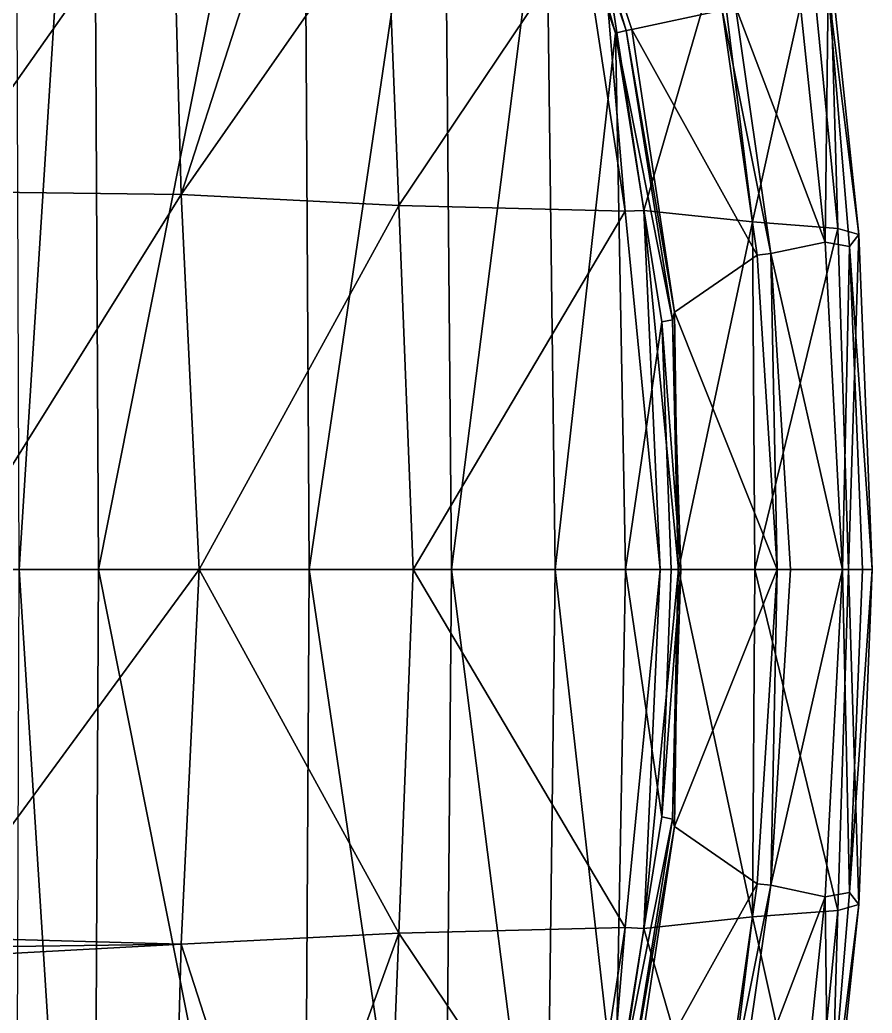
# Model space of a CAD drawing. Header units: metres. Extents: x -7 to 7, y -2.9 to 2.9.
# Drawn here: x 5.344 to 7.012, y -0.868 to 1.075 of the extents above; entities that cross this region are included whole.
import ezdxf

# ---------------------------------------------------------------- set-up
doc = ezdxf.new("R2010")
doc.units = ezdxf.units.M

msp = doc.modelspace()

# ---------------------------------------------------------------- linework, layer by layer
for points in [[(5.48645, 2.26574, -1.38755), (5.34239, 0, -1.31907), (5.33394, 2.4013, -1.31795)], [(5.34239, 0, -1.31907), (5.48645, 2.26574, -1.38755), (5.49795, 0, -1.43199)], [(5.89837, 2.01588, -1.38753), (5.49795, 0, -1.43199), (5.48645, 2.26574, -1.38755)], [(5.49795, 0, -1.43199), (5.89837, 2.01588, -1.38753), (5.91012, 0, -1.41122)], [(6.17328, 1.7782, -1.38749), (5.91012, 0, -1.41122), (5.89837, 2.01588, -1.38753)], [(5.91012, 0, -1.41122), (6.17328, 1.7782, -1.38749), (6.18863, 0, -1.41122)], [(6.37305, 1.44935, -1.38747), (6.18863, 0, -1.41122), (6.17328, 1.7782, -1.38749)], [(5.18483, 0.739545, 0.35128), (5.64187, 1.38833, 0.144645), (5.20415, 1.46351, 0.293488)], [(6.18863, 0, -1.41122), (6.37305, 1.44935, -1.38747), (6.39129, 0, -1.41121)], [(6.39396, 1.45687, -1.36819), (6.5096, 1.04905, -1.38749), (6.37305, 1.44935, -1.38747)], [(6.5096, 1.04905, -1.38749), (6.39129, 0, -1.41121), (6.37305, 1.44935, -1.38747)], [(6.5096, 1.04905, -1.38749), (6.39396, 1.45687, -1.36819), (6.5307, 1.05426, -1.36819)], [(6.41022, 1.45075, -1.21968), (6.5307, 1.05426, -1.36819), (6.39396, 1.45687, -1.36819)], [(6.54189, 1.05646, -1.23277), (6.5307, 1.05426, -1.36819), (6.41022, 1.45075, -1.21968)], [(6.41022, 1.45075, -1.21968), (6.71864, 1.09391, -0.826826), (6.54189, 1.05646, -1.23277)], [(5.64187, 1.38833, 0.144645), (5.18483, 0.739545, 0.35128), (5.66, 0.733353, 0.179999)], [(5.66, 0.733353, 0.179999), (5.85683, 1.34453, 0.05767), (5.64187, 1.38833, 0.144645)], [(5.66, 0.733353, 0.179999), (6.06161, 1.3094, -0.034452), (5.85683, 1.34453, 0.05767)], [(6.06161, 1.3094, -0.034452), (5.66, 0.733353, 0.179999), (6.08544, 0.711697, 0.000974)], [(6.08544, 0.711697, 0.000974), (6.44523, 1.24714, -0.234292), (6.06161, 1.3094, -0.034452)], [(6.44523, 1.24714, -0.234292), (6.08544, 0.711697, 0.000974), (6.52865, 0.700628, -0.23807)], [(6.44523, 1.24714, -0.234292), (6.52865, 0.700628, -0.23807), (6.48245, 1.24869, -0.248627)], [(6.56528, 0.702429, -0.253347), (6.71247, 1.21054, -0.303013), (6.48245, 1.24869, -0.248627)], [(6.48245, 1.24869, -0.248627), (6.52865, 0.700628, -0.23807), (6.56528, 0.702429, -0.253347)], [(6.71247, 1.21054, -0.303013), (6.56528, 0.702429, -0.253347), (6.77778, 0.680025, -0.303011)], [(6.77778, 0.680025, -0.303011), (6.89272, 1.19782, -0.350977), (6.71247, 1.21054, -0.303013)], [(6.89272, 1.19782, -0.350977), (6.77778, 0.680025, -0.303011), (6.9445, 0.66709, -0.35098)], [(6.9445, 0.66709, -0.35098), (6.92997, 1.18785, -0.424415), (6.89272, 1.19782, -0.350977)], [(6.98565, 0.655577, -0.424414), (6.92577, 1.13611, -0.648014), (6.92997, 1.18785, -0.424415)], [(6.92997, 1.18785, -0.424415), (6.9445, 0.66709, -0.35098), (6.98565, 0.655577, -0.424414)], [(6.92014, 0.640511, -0.727466), (6.74435, 1.10109, -0.800653), (6.86722, 1.14606, -0.727467)], [(6.92577, 1.13611, -0.648014), (6.92014, 0.640511, -0.727466), (6.86722, 1.14606, -0.727467)], [(6.96791, 0.631882, -0.648022), (6.92014, 0.640511, -0.727466), (6.92577, 1.13611, -0.648014)], [(6.92577, 1.13611, -0.648014), (6.98565, 0.655577, -0.424414), (6.96791, 0.631882, -0.648022)], [(6.7869, 0.615129, -0.826826), (6.54189, 1.05646, -1.23277), (6.71864, 1.09391, -0.826826)], [(6.81355, 0.61808, -0.800653), (6.71864, 1.09391, -0.826826), (6.74435, 1.10109, -0.800653)], [(6.7869, 0.615129, -0.826826), (6.71864, 1.09391, -0.826826), (6.81355, 0.61808, -0.800653)], [(6.74435, 1.10109, -0.800653), (6.92014, 0.640511, -0.727466), (6.81355, 0.61808, -0.800653)], [(6.62093, 0.488373, -1.36819), (6.5096, 1.04905, -1.38749), (6.5307, 1.05426, -1.36819)], [(6.62529, 0.503023, -1.22652), (6.5307, 1.05426, -1.36819), (6.54189, 1.05646, -1.23277)], [(6.5307, 1.05426, -1.36819), (6.62529, 0.503023, -1.22652), (6.62093, 0.488373, -1.36819)], [(6.54189, 1.05646, -1.23277), (6.7869, 0.615129, -0.826826), (6.62529, 0.503023, -1.22652)], [(6.39129, 0, -1.41121), (6.5096, 1.04905, -1.38749), (6.52898, 0, -1.41122)], [(6.60037, 0.484248, -1.38749), (6.5096, 1.04905, -1.38749), (6.62093, 0.488373, -1.36819)], [(6.5096, 1.04905, -1.38749), (6.60037, 0.484248, -1.38749), (6.52898, 0, -1.41122)], [(5.20111, 0, 0.368658), (5.66, 0.733353, 0.179999), (5.18483, 0.739545, 0.35128)], [(5.66, 0.733353, 0.179999), (5.20111, 0, 0.368658), (5.69502, 0, 0.195592)], [(5.69502, 0, 0.195592), (6.08544, 0.711697, 0.000974), (5.66, 0.733353, 0.179999)], [(6.08544, 0.711697, 0.000974), (5.69502, 0, 0.195592), (6.11366, 0, 0.011465)], [(6.11366, 0, 0.011465), (6.52865, 0.700628, -0.23807), (6.08544, 0.711697, 0.000974)], [(6.52865, 0.700628, -0.23807), (6.11366, 0, 0.011465), (6.59696, 0, -0.200001)], [(6.59696, 0, -0.200001), (6.56528, 0.702429, -0.253347), (6.52865, 0.700628, -0.23807)], [(6.63292, 0, -0.217621), (6.56528, 0.702429, -0.253347), (6.59696, 0, -0.200001)], [(6.63292, 0, -0.217621), (6.77778, 0.680025, -0.303011), (6.56528, 0.702429, -0.253347)], [(6.77778, 0.680025, -0.303011), (6.63292, 0, -0.217621), (6.78257, 0, -0.303011)], [(6.78257, 0, -0.303011), (6.9445, 0.66709, -0.35098), (6.77778, 0.680025, -0.303011)], [(6.9445, 0.66709, -0.35098), (6.78257, 0, -0.303011), (6.96566, 0, -0.350978)], [(6.96566, 0, -0.350978), (6.98565, 0.655577, -0.424414), (6.9445, 0.66709, -0.35098)], [(6.98565, 0.655577, -0.424414), (6.96566, 0, -0.350978), (7.01192, 0, -0.42442)], [(7.01192, 0, -0.42442), (6.96791, 0.631882, -0.648022), (6.98565, 0.655577, -0.424414)], [(6.95405, 0, -0.727467), (6.81355, 0.61808, -0.800653), (6.92014, 0.640511, -0.727466)], [(6.96791, 0.631882, -0.648022), (6.95405, 0, -0.727467), (6.92014, 0.640511, -0.727466)], [(6.99285, 0, -0.648011), (6.95405, 0, -0.727467), (6.96791, 0.631882, -0.648022)], [(6.96791, 0.631882, -0.648022), (7.01192, 0, -0.42442), (6.99285, 0, -0.648011)], [(6.8258, 0, -0.826827), (6.62529, 0.503023, -1.22652), (6.7869, 0.615129, -0.826826)], [(6.81355, 0.61808, -0.800653), (6.8258, 0, -0.826827), (6.7869, 0.615129, -0.826826)], [(6.8258, 0, -0.826827), (6.81355, 0.61808, -0.800653), (6.85218, 0, -0.800653)], [(6.81355, 0.61808, -0.800653), (6.95405, 0, -0.727467), (6.85218, 0, -0.800653)], [(6.63747, 0, -1.36819), (6.60037, 0.484248, -1.38749), (6.62093, 0.488373, -1.36819)], [(6.63225, 0, -1.22636), (6.62093, 0.488373, -1.36819), (6.62529, 0.503023, -1.22652)], [(6.62093, 0.488373, -1.36819), (6.63225, 0, -1.22636), (6.63747, 0, -1.36819)], [(6.62529, 0.503023, -1.22652), (6.8258, 0, -0.826827), (6.63225, 0, -1.22636)], [(6.52898, 0, -1.41122), (6.60037, 0.484248, -1.38749), (6.6183, 0, -1.38751)], [(6.6183, 0, -1.38751), (6.60037, 0.484248, -1.38749), (6.63747, 0, -1.36819)], [(5.16696, -0.719783, 0.358349), (5.66, -0.733353, 0.179999), (5.69502, 0, 0.195592)], [(5.16696, -0.719783, 0.358349), (5.69502, 0, 0.195592), (5.20111, 0, 0.368658)], [(5.33394, -2.4013, -1.31795), (5.34239, 0, -1.31907), (5.48645, -2.26574, -1.38755)], [(5.48645, -2.26574, -1.38755), (5.34239, 0, -1.31907), (5.49795, 0, -1.43199)], [(5.48645, -2.26574, -1.38755), (5.49795, 0, -1.43199), (5.89837, -2.01588, -1.38753)], [(5.89837, -2.01588, -1.38753), (5.49795, 0, -1.43199), (5.91012, 0, -1.41122)], [(5.66, -0.733353, 0.179999), (6.08544, -0.711697, 0.000974), (5.69502, 0, 0.195592)], [(5.69502, 0, 0.195592), (6.08544, -0.711697, 0.000974), (6.11366, 0, 0.011465)], [(5.89837, -2.01588, -1.38753), (5.91012, 0, -1.41122), (6.17328, -1.7782, -1.38749)], [(6.17328, -1.7782, -1.38749), (5.91012, 0, -1.41122), (6.18863, 0, -1.41122)], [(6.52865, -0.700628, -0.23807), (6.11366, 0, 0.011465), (6.08544, -0.711697, 0.000974)], [(6.59696, 0, -0.200001), (6.11366, 0, 0.011465), (6.52865, -0.700628, -0.23807)], [(6.17328, -1.7782, -1.38749), (6.18863, 0, -1.41122), (6.37305, -1.44935, -1.38747)], [(6.37305, -1.44935, -1.38747), (6.18863, 0, -1.41122), (6.39129, 0, -1.41121)], [(6.37305, -1.44935, -1.38747), (6.39129, 0, -1.41121), (6.5096, -1.04905, -1.38749)], [(6.5096, -1.04905, -1.38749), (6.39129, 0, -1.41121), (6.52898, 0, -1.41122)], [(6.52898, 0, -1.41122), (6.60037, -0.484248, -1.38749), (6.5096, -1.04905, -1.38749)], [(6.56528, -0.702429, -0.253347), (6.59696, 0, -0.200001), (6.52865, -0.700628, -0.23807)], [(6.60037, -0.484248, -1.38749), (6.52898, 0, -1.41122), (6.6183, 0, -1.38751)], [(6.59696, 0, -0.200001), (6.56528, -0.702429, -0.253347), (6.63292, 0, -0.217621)], [(6.77778, -0.680025, -0.303011), (6.63292, 0, -0.217621), (6.56528, -0.702429, -0.253347)], [(6.63747, 0, -1.36819), (6.60037, -0.484248, -1.38749), (6.6183, 0, -1.38751)], [(6.60037, -0.484248, -1.38749), (6.63747, 0, -1.36819), (6.62093, -0.488373, -1.36819)], [(6.62529, -0.503023, -1.22652), (6.62093, -0.488373, -1.36819), (6.63225, 0, -1.22636)], [(6.63225, 0, -1.22636), (6.62093, -0.488373, -1.36819), (6.63747, 0, -1.36819)], [(6.7869, -0.615129, -0.826826), (6.62529, -0.503023, -1.22652), (6.8258, 0, -0.826827)], [(6.8258, 0, -0.826827), (6.62529, -0.503023, -1.22652), (6.63225, 0, -1.22636)], [(6.78257, 0, -0.303011), (6.63292, 0, -0.217621), (6.77778, -0.680025, -0.303011)], [(6.77778, -0.680025, -0.303011), (6.9445, -0.66709, -0.35098), (6.78257, 0, -0.303011)], [(6.78257, 0, -0.303011), (6.9445, -0.66709, -0.35098), (6.96566, 0, -0.350978)], [(6.8258, 0, -0.826827), (6.81355, -0.61808, -0.800653), (6.7869, -0.615129, -0.826826)], [(6.92014, -0.640511, -0.727466), (6.81355, -0.61808, -0.800653), (6.95405, 0, -0.727467)], [(6.85218, 0, -0.800653), (6.81355, -0.61808, -0.800653), (6.8258, 0, -0.826827)], [(6.95405, 0, -0.727467), (6.81355, -0.61808, -0.800653), (6.85218, 0, -0.800653)], [(6.95405, 0, -0.727467), (6.96791, -0.631882, -0.648022), (6.92014, -0.640511, -0.727466)], [(6.9445, -0.66709, -0.35098), (6.98565, -0.655577, -0.424414), (6.96566, 0, -0.350978)], [(6.96791, -0.631882, -0.648022), (6.95405, 0, -0.727467), (6.99285, 0, -0.648011)], [(6.96566, 0, -0.350978), (6.98565, -0.655577, -0.424414), (7.01192, 0, -0.42442)], [(6.98565, -0.655577, -0.424414), (6.96791, -0.631882, -0.648022), (7.01192, 0, -0.42442)], [(7.01192, 0, -0.42442), (6.96791, -0.631882, -0.648022), (6.99285, 0, -0.648011)], [(6.62093, -0.488373, -1.36819), (6.5096, -1.04905, -1.38749), (6.60037, -0.484248, -1.38749)], [(6.5096, -1.04905, -1.38749), (6.62093, -0.488373, -1.36819), (6.5307, -1.05426, -1.36819)], [(6.62529, -0.503023, -1.22652), (6.5307, -1.05426, -1.36819), (6.62093, -0.488373, -1.36819)], [(6.54189, -1.05646, -1.23277), (6.5307, -1.05426, -1.36819), (6.62529, -0.503023, -1.22652)], [(6.7869, -0.615129, -0.826826), (6.54189, -1.05646, -1.23277), (6.62529, -0.503023, -1.22652)], [(6.71864, -1.09391, -0.826826), (6.54189, -1.05646, -1.23277), (6.7869, -0.615129, -0.826826)], [(6.81355, -0.61808, -0.800653), (6.71864, -1.09391, -0.826826), (6.7869, -0.615129, -0.826826)], [(6.71864, -1.09391, -0.826826), (6.81355, -0.61808, -0.800653), (6.74435, -1.10109, -0.800653)], [(6.92014, -0.640511, -0.727466), (6.74435, -1.10109, -0.800653), (6.81355, -0.61808, -0.800653)], [(6.86722, -1.14606, -0.727467), (6.74435, -1.10109, -0.800653), (6.92014, -0.640511, -0.727466)], [(6.92014, -0.640511, -0.727466), (6.92577, -1.13611, -0.648014), (6.86722, -1.14606, -0.727467)], [(6.92577, -1.13611, -0.648014), (6.92014, -0.640511, -0.727466), (6.96791, -0.631882, -0.648022)], [(6.98565, -0.655577, -0.424414), (6.92577, -1.13611, -0.648014), (6.96791, -0.631882, -0.648022)], [(6.92997, -1.18785, -0.424415), (6.92577, -1.13611, -0.648014), (6.98565, -0.655577, -0.424414)], [(6.9445, -0.66709, -0.35098), (6.92997, -1.18785, -0.424415), (6.98565, -0.655577, -0.424414)], [(6.56528, -0.702429, -0.253347), (6.71247, -1.21054, -0.303013), (6.77778, -0.680025, -0.303011)], [(6.71247, -1.21054, -0.303013), (6.89272, -1.19782, -0.350977), (6.77778, -0.680025, -0.303011)], [(6.77778, -0.680025, -0.303011), (6.89272, -1.19782, -0.350977), (6.9445, -0.66709, -0.35098)], [(6.89272, -1.19782, -0.350977), (6.92997, -1.18785, -0.424415), (6.9445, -0.66709, -0.35098)], [(5.85683, -1.34453, 0.05767), (6.08544, -0.711697, 0.000974), (5.66, -0.733353, 0.179999)], [(6.08544, -0.711697, 0.000974), (5.85683, -1.34453, 0.05767), (6.06161, -1.3094, -0.034452)], [(6.06161, -1.3094, -0.034452), (6.44523, -1.24714, -0.234292), (6.08544, -0.711697, 0.000974)], [(6.08544, -0.711697, 0.000974), (6.44523, -1.24714, -0.234292), (6.52865, -0.700628, -0.23807)], [(6.48245, -1.24869, -0.248627), (6.52865, -0.700628, -0.23807), (6.44523, -1.24714, -0.234292)], [(6.52865, -0.700628, -0.23807), (6.48245, -1.24869, -0.248627), (6.56528, -0.702429, -0.253347)], [(6.48245, -1.24869, -0.248627), (6.71247, -1.21054, -0.303013), (6.56528, -0.702429, -0.253347)], [(5.66, -0.733353, 0.179999), (5.16696, -0.719783, 0.358349), (5.18483, -0.739545, 0.35128)], [(5.16706, -0.75969, 0.356286), (5.64187, -1.38833, 0.144645), (5.66, -0.733353, 0.179999)], [(5.16706, -0.75969, 0.356286), (5.66, -0.733353, 0.179999), (5.18483, -0.739545, 0.35128)], [(5.85683, -1.34453, 0.05767), (5.66, -0.733353, 0.179999), (5.64187, -1.38833, 0.144645)], [(5.64187, -1.38833, 0.144645), (5.16706, -0.75969, 0.356286), (5.20415, -1.46351, 0.293488)]]:
    msp.add_3dface(points)

doc.saveas('drawing.dxf')
